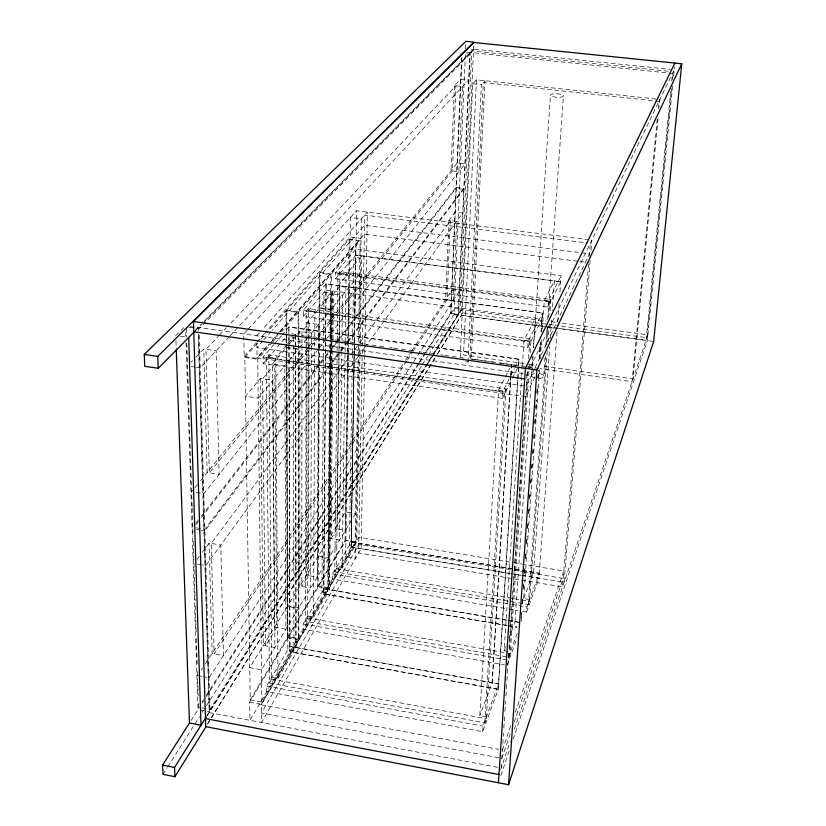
<?xml version="1.0" encoding="UTF-8"?>
<svg xmlns="http://www.w3.org/2000/svg" width="826" height="826" viewBox="0 0 826 826"><rect width="100%" height="100%" fill="white"/><g stroke="black" fill="none" stroke-linecap="round" stroke-linejoin="round"><path stroke-width="0.62" stroke-dasharray="4.13 3.1" d="M507.247 620.202L323.833 588.69L303.101 623.96L303.101 629.195L504.49 664.899M325.94 289.998L542.042 319.012L527.773 347.519L303.421 316.441L303.421 310.132L326.084 283.772L542.476 312.796L541.164 331.876M529.383 364.369L510.272 653.603L508.94 657.238L305.63 621.4L306.188 311.103L308.387 308.532L531.046 339.135L530.024 354.54M306.952 347.292L306.487 575.299L317.267 577.126L318.485 348.933M306.962 346.001L307.004 322.811L319.187 308.294L330.565 309.853L307.551 337.927M305.63 621.4L307.633 617.982L308.284 349.79M308.284 348.5L308.305 339.476M308.315 338.185L308.387 308.532M309.048 347.591L308.449 575.629L301.789 586.512L301.944 331.701L309.11 323.111L309.079 335.996M309.058 346.3L309.079 337.287M307.633 616.248L313.57 617.29L314.706 351.504M314.737 346.342L314.758 341.19M314.778 336.027L314.882 311.516L330.317 293.158L323.978 292.301L321.933 591.912L327.736 592.913L329.791 353.621M318.495 347.643L318.537 338.619M318.547 337.328L318.619 324.432L307.004 322.811M330.183 353.683L328.139 588.442L298.847 638.663L287.851 636.701L317.659 586.646L319.383 273.158L330.875 274.686L330.317 338.216M318.134 585.851L345.061 540.627L355.066 542.279L328.603 587.647L318.134 585.851L319.466 348.871M319.476 347.581L319.528 338.567M319.528 337.287L319.899 272.57L349.191 239.437L360.126 240.841L355.056 545.914L342.253 567.927L336.595 566.966M326.084 283.772L323.792 593.801L506.823 625.365M329.842 348.479L329.884 343.327M329.925 338.185L330.317 293.158M330.235 348.52L330.276 343.368M328.603 587.647L330.792 340.157M330.803 338.866L331.381 274.098L360.126 240.841M330.916 342.697L329.182 538.366L339.558 540.09L341.83 351.979M330.927 341.406L331.35 293.777L342.511 295.285L341.964 340.384M332.847 350.709L331.061 538.686L337.08 528.857L339.063 352.144M332.857 349.419L332.94 340.405M332.95 339.114L333.384 294.056L339.806 286.364L339.197 340.539M522.755 611.416L526.565 612.056L526.926 606.945L539.347 573.203L351.226 542.073L332.506 573.925L332.455 578.974L507.536 608.814M335.459 278.816L355.707 255.048L560.72 281.718L547.989 307.148L335.459 278.816L335.521 272.786L355.8 249.204L354.302 345.144M547.277 350.905L529.518 601.266L528.32 604.529L334.767 571.726L337.132 351.267M337.111 350.575L337.235 340.952M337.225 340.26L337.958 273.912L339.92 271.62L550.921 299.549L549.868 314.427M334.767 571.726L336.574 568.649L339.92 271.62M339.083 350.854L339.187 341.83M341.84 350.689L341.954 341.675M342.253 567.927L345.051 352.95M345.061 351.659L345.185 342.656M345.196 341.365L346.063 274.428L359.878 258.001L353.858 257.216L352.568 342.387M345.061 540.627L349.191 239.437M347.932 353.053L345.485 530.24L335.211 528.557M347.952 351.773L348.076 342.78M348.087 341.499L348.83 287.572L337.803 286.095L348.737 273.055L359.558 274.49L331.071 309.244L319.693 307.685L331.35 293.777M348.479 355.428L345.671 556.579L355.614 558.242L359.021 357.689M348.5 354.137L348.624 345.113M348.644 343.822L350.41 217.455L361.385 218.838L359.289 342.253M352.392 354.003L349.512 544.995L355.056 545.914M352.413 352.712L352.547 343.678M354.034 356.853L351.071 547.153L509.735 573.502M354.055 355.562L355.707 249.307L561.164 275.77L559.822 293.385M364.72 355.242L361.117 548.64L261.532 722.513L261.315 704.392L355.892 542.062L345.898 540.41L249.679 702.214L249.968 720.313L351.153 546.998L354.117 356.729M354.137 355.438L354.282 346.435M351.267 547.008L354.292 353.765M354.313 352.485L354.447 343.461M354.468 342.181L356.522 210.775L589.299 239.788M359.114 352.537L359.196 347.395M359.991 354.984L356.749 542.992M359.93 353.817L360.177 344.679M360.198 343.389L361.612 255.936M364.741 353.951L364.906 344.927M364.937 343.637L367.384 212.127L262.792 329.058M448.931 220.387L445.668 299.58L453.257 300.602L456.695 221.358L448.931 220.387L455.023 212.189L462.684 213.139L364.916 347.292M454.476 85.636L450.975 170.765L458.853 171.694L462.539 86.503L454.476 85.636L460.712 79.089L468.672 79.936L238.807 326.446M425.7 352.113L450.707 313.002L456.045 188.349L463.758 189.278L458.151 314.014L427.31 363.172M337.834 339.982L456.086 187.326L461.651 57.304M461.899 57.242L450.913 313.57L458.358 314.582M428.467 354.984L453.98 314.675L465.389 53.773M465.616 48.631L465.936 41.3M347.581 341.293L463.799 188.256L469.818 54.289L464.098 53.7M437.543 354.003L461.352 315.677L473.732 45.781M460.196 357.09L472.782 83.777L476.437 79.792L659.912 99.409L659.179 107.101M476.437 79.792L463.51 354.994L528.661 364.152M467.97 362.077L481.372 84.696L484.955 80.7L471.388 356.099L467.97 362.077L463.427 361.437M486.442 716.865L479.834 715.646L498.594 390.13L504.8 377.988M482.704 731.671L483.024 726.137L498.615 683.825L289.947 646.335L266.602 686.065L266.653 691.527L482.704 731.671L498.274 689.214L517.757 379.908M273.912 344.463L263.133 357.008L263.205 363.667L502.311 398.359L502.714 391.576L514.34 368.541M484.821 722.812L504.449 392.113L506.039 388.943L268.853 354.808L266.344 357.741L269.472 683.03L484.821 722.812L486.338 718.703L506.039 388.943M492.12 682.865L510.788 376.48M510.86 375.19L511.49 364.896M510.86 376.336L492.193 682.679L479.834 715.646M510.943 375.045L511.562 364.751M517.685 380.063L498.202 689.411L289.864 651.838L288.873 336.099M517.757 378.773L518.408 368.468M517.84 378.618L518.48 368.324M518.645 365.742L519.058 359.186L288.966 326.951L282.213 334.809M507.897 651.404L504.159 650.743L521.671 377.523M521.753 376.243L522.321 367.26M522.404 365.98L524.056 340.322L535.403 318.113L533.359 347.818M527.773 347.519L528.196 341.097L542.476 312.796M501.206 767.994L501.465 764.133M501.805 758.991L502.476 748.686M502.817 743.545L503.488 733.24M503.829 728.088L504.583 716.503M504.923 711.362L505.605 701.057M505.935 695.905L506.865 681.749M506.947 680.459L507.876 666.303M507.959 665.013L508.723 653.428M509.064 648.276L509.993 634.12M510.076 632.83L511.005 618.664M511.087 617.383L512.017 603.217M512.099 601.937L514.123 571.034M514.206 569.754L515.135 555.588M515.217 554.298L519.275 492.513M519.358 491.222L520.287 477.056M520.37 475.776L522.393 444.873M522.476 443.593L527.04 374.075M508.94 657.238L528.051 366.352M528.557 358.629L529.662 341.902L531.046 339.135M515.032 621.72L532.047 368.262M532.068 367.116L532.822 356.687M535.021 378.091A6.04 2.602 4 0 1 531.676 375.727L532.966 356.429M533.565 347.426L550.446 95.279M521.454 617.621L521.805 612.469M522.424 603.465L522.868 597.033M523.488 588.029L523.839 582.888M524.551 572.594L524.902 567.441M525.522 558.438L525.966 552.005M526.585 543.002L527.029 536.57M527.649 527.566L528 522.414M528.619 513.411L529.063 506.978M529.683 497.975L530.127 491.542M530.746 482.529L531.19 476.096M531.717 468.383L532.161 461.951M532.78 452.947L533.224 446.515M533.844 437.501L534.288 431.069M534.814 423.356L535.341 415.633M535.878 407.91L536.404 400.197M536.941 392.474L537.385 386.041M537.912 378.329L538.438 370.606M539.244 359.021L540.39 342.305M541.092 332.011L542.414 312.92L325.981 283.886L323.699 593.956L506.761 625.53M521.247 621.307L521.867 612.303M522.486 603.3L522.93 596.868M523.457 589.155L523.901 582.722M524.52 573.709L524.964 567.286M525.584 558.273L526.028 551.851M526.554 544.127L527.091 536.404M527.618 528.692L528.062 522.259M528.681 513.256L529.125 506.823M529.652 499.1L530.189 491.387M530.715 483.664L531.252 475.952M531.779 468.228L532.223 461.796M532.749 454.083L533.193 447.651M533.813 438.647L534.257 432.215M534.876 423.211L535.413 415.488M535.847 409.056L536.466 400.052M536.91 393.62L537.447 385.907M537.974 378.184L538.511 370.471M539.306 358.887L540.452 342.17M529.642 599.562L523.715 598.571L539.595 368.757M540.297 358.494L541.629 339.238M542.341 328.965L544.293 300.716L554.422 280.892L552.253 310.535M547.989 307.148L548.412 301.015L561.164 275.77M543.694 376.057L544.964 358.061M545.779 346.486L547.049 328.48M547.679 319.476L563.435 95.744M528.32 604.529L545.862 356.078M546.688 344.494L547.958 326.466M548.598 317.463L549.682 302.006L550.921 299.549M547.917 341.923L549.187 323.947M533.524 572.408L549.734 346.352M550.23 338.774L551.758 318.113M557.054 331.794L538.924 578.355L522.424 575.619M557.746 321.644L559.119 303.545M588.628 263.845L562.537 586.925L358.649 552.935L364.7 215.132L587.74 243.02M589.237 256.287L590.291 243.34M590.187 260.613L564.086 582.351L511.057 573.564M591.013 250.361L591.85 240.108M657.269 119.233L632.066 381.633L540.101 368.675M658.26 109.001L658.993 101.319L483.355 82.486L469.86 358.773L476.241 359.682M658.064 118.634L633.015 378.814L541.381 365.939M670.702 91.397L646.077 340.24L558.004 328.283M671.714 81.134L672.478 73.442L470.231 52.461L458.43 314.768L546.513 326.724M671.652 88.382L646.934 337.72L556.6 325.496M672.529 79.43L673.293 71.759M672.622 86.1L647.347 340.611L513.266 738.795M673.634 75.868L674.522 66.916M500.928 775.438L509.157 751.01M500.649 769.646L510.169 741.552M514.309 729.337L647.914 334.809L561.153 323.09M510.138 734.046L501.847 758.371L261.419 713.024L358.804 544.499L523.87 571.84M514.288 721.883L563.229 578.355L525.14 572.046M502.384 750.07L511.16 724.485M515.341 712.301L563.828 570.983L525.646 564.695M517.283 633.129L507.37 660.036L303.101 623.96M507.03 665.343L517.2 637.6M526.565 612.056L538.986 578.2M504.159 650.743L505.915 646.077M508.971 637.899L515.104 621.555M523.715 598.571L533.575 572.253M534.897 376.811L525.563 396.614L257.062 357.813L268.884 344.174M534.556 368.809L526.245 386.248L256.938 347.674L262.864 340.931M535.114 367.653L589.444 253.747L364.514 225.343L272.177 330.338M526.389 375.417L529.745 368.468M530.313 367.312L674.233 69.807M502.311 398.359L511.996 379.02M512.409 378.205L517.448 368.128M514.918 367.394L519.058 359.186M505.367 376.883L509.879 368.055M271.713 677.361L277.99 678.518L293.942 651.064L293.385 344.814M313.57 617.29L327.736 592.913M257.464 343.182L244.847 357.451L250.247 699.849L261.873 702.028L298.331 639.541L298.196 345.536M269.472 683.03L271.733 679.178L268.853 354.808M250.247 699.849L287.324 637.579L286.188 343.822M207.749 723.38L210.475 719.002M211.157 717.908L436.892 354.746M437.574 353.652L461.373 315.356L554.36 327.984M207.563 724.144L210.971 718.672M211.652 717.577L436.861 355.097M207.347 715.574L427.383 364.318M428.075 363.233L432.865 355.572M433.547 354.478L461.631 309.657L545.841 321.025M198.467 703.494L198.591 707.304L210 709.462L426.619 364.266M206.83 715.925L426.01 366.197M426.701 365.102L431.492 357.441M432.184 356.357L461.651 309.337L454.259 308.335L425.782 352.929M162.99 774.344L167.131 767.808M167.823 766.724L199.541 716.617M202.298 712.26L203.671 710.081M206.438 705.724L421.57 365.877M422.262 364.782L427.775 356.068M202.06 701.873L203.454 699.694M206.232 695.358L418.761 362.975M419.453 361.881L425.008 353.198M191.054 720.52L199.386 707.469M202.163 703.112L203.557 700.944M206.335 696.586L418.844 363.801M419.536 362.717L425.091 354.013M406.702 361.117L214.192 653.862L211.219 543.436L349.945 356.13M407.414 360.033L412.36 352.506M413.072 351.422L447.042 299.766L450.335 220.563L358.37 344.741M201.11 670.196L202.535 668.048M205.375 663.743L404.823 361.478M405.535 360.394L411.214 351.793M411.926 350.72L451.667 290.473L459.163 291.475L209.092 677.712L203.33 676.649M357.834 357.008L205.87 565.521L202.287 564.912M358.081 356.656L364.669 347.622M350.709 355.097L357.606 345.784M196.97 559.398L199.252 556.332M202.277 552.253L209.102 543.074L220.79 545.046L223.443 655.555L212.137 653.49L209.102 543.074M196.392 527.855L204.827 529.26L337.442 354.653M340.56 350.544L346.796 342.325M210 709.462L204.879 530.767L340.147 352.33M340.921 351.308L347.147 343.11M347.922 342.078L463.758 189.278M195.927 523.178L198.292 520.122M201.441 516.054L329.946 350.162M330.73 349.15L337.039 341.004M195.969 524.675L198.333 521.619M201.492 517.541L328.366 353.456M329.161 352.444L335.459 344.287M336.254 343.265L456.045 188.349M318.33 349.13L203.816 493.731L195.277 492.348M318.991 348.293L325.537 340.023M326.342 339.011L464.893 164.064L457.119 163.156L316.275 337.473M307.85 350.492L209.329 472.875L206.004 349.305L218.415 336.213M311.082 346.476L317.545 338.454M318.351 337.452L452.4 170.93L455.942 85.79L227.274 326.869M191.622 491.759L194.048 488.744M194.864 487.743L197.29 484.738M200.532 480.732L308.181 347.488M308.996 346.486L315.47 338.474M306.911 338.712L298.754 348.655L286.767 346.951L287.851 636.701M260.335 378.473L263.38 645.457L274.893 647.532L272.807 380.311L260.335 378.473L245.456 396.222L258.208 398.122L298.196 349.336L286.199 347.632L272.539 363.915L274.604 627.182L285.93 629.185L284.794 365.691L272.539 363.915M289.214 344.029L296.544 335.284M297.36 334.313L299.807 331.402L311.547 333.054L310.7 588.04L299.807 586.171L299.807 349.419M277.99 678.518L275.781 358.009L286.973 344.7M287.778 343.75L293.375 337.091L290.009 336.616M295.687 334.334L295.956 647.615L295.708 345.929M263.205 363.667L286.643 336.141L286.663 342.573M303.421 316.441L326.043 289.874M274.748 343.492L281.387 335.779M261.873 702.028L257.733 359.31L272.053 342.738M272.9 341.768L277.959 335.914M281.325 332.011L298.176 312.517L286.054 310.844L266.715 332.713M298.847 638.663L298.744 311.856L330.875 274.686M272.27 340.271L279.023 332.475M279.869 331.505L364.359 234.047L578.53 261.326M247.263 330.142L243.794 333.921L244.155 356.512L257.062 358.381L269.648 343.853M270.484 342.893L361.055 238.332L350.141 236.938L265.518 332.403M263.711 339.971L271.331 331.298M260.82 339.372L265.869 333.673M286.715 333.002L286.632 310.184L319.383 273.158M244.155 356.512L256.122 343.017M256.979 342.047L264.671 333.374M259.364 332.888L256.783 335.769L256.814 338.278M248.13 329.192L356.522 210.775M229.329 336.605L200.202 367.849L196.412 367.291M230.031 335.852L238.136 327.168M219.303 335.284L226.396 327.808M190.971 362.407L192.675 360.621M196.082 357.038L203.764 348.975L216.133 350.761L219.096 474.434L207.161 472.524L203.764 348.975M469.818 54.289L199.076 328.748L195.597 328.252M195.494 330.039L201.017 324.453M204.641 320.798L473.577 49.085L670.402 69.415M195.401 330.72L201.74 324.308M202.649 323.389L473.556 49.457L470.159 49.106M175.762 335.614L184.632 326.838M668.162 71.222L471.78 50.902L459.917 312.393L555.33 325.32M466.7 52.565L470.128 52.926M472.782 83.777L481.372 84.696M456.086 187.326L463.799 188.256M579.8 261.491L588.731 262.627M355.614 255.151L560.668 281.831M335.521 272.786L548.412 301.015M339.899 273.613L346.063 274.428M544.293 300.716L550.777 301.583M337.958 273.912L549.682 302.006M319.899 272.57L331.381 274.098M550.952 321.717L559.883 322.925M450.707 313.002L458.151 314.014M547.783 326.9L556.724 328.108M555.63 328.159L653.665 341.468M453.98 314.675L461.352 315.677M308.377 310.617L314.882 311.516M524.056 340.322L530.901 341.262M303.421 310.132L528.196 341.097M306.188 311.103L529.662 341.902M286.632 310.184L298.744 311.856M529.931 364.328L536.291 365.226M477.521 359.857L490.293 361.654M491.563 361.84L497.954 362.738M499.234 362.913L519.668 365.794M520.948 365.98L538.82 368.499M291.537 333.745L296.637 334.468M301.748 335.18L304.298 335.542M309.399 336.265L311.949 336.626M313.23 336.801L319.61 337.7M320.88 337.886L325.991 338.598M331.092 339.321L333.642 339.682M334.922 339.858L341.293 340.756M342.573 340.942L348.954 341.84M350.224 342.016L355.335 342.738M360.435 343.451L362.986 343.812M364.266 343.998L370.647 344.896M371.917 345.072L378.298 345.97M379.578 346.146L384.679 346.868M389.779 347.591L392.329 347.952M393.61 348.128L399.99 349.026M401.26 349.202L407.641 350.1M408.922 350.286L414.022 351.009M419.123 351.721L421.683 352.082M422.953 352.258L429.334 353.156M430.614 353.342L435.715 354.065M440.816 354.777L443.366 355.139M444.646 355.314L451.027 356.212M452.297 356.398L458.678 357.297M459.958 357.472L465.059 358.195M470.159 358.918L472.72 359.269M473.99 359.455L480.371 360.353M481.651 360.528L488.021 361.427M489.302 361.612L494.402 362.325M499.513 363.048L502.063 363.409M503.333 363.585L509.714 364.483M510.995 364.669L518.573 365.887L518.986 359.331L288.852 327.086L288.873 333.528L288.966 326.951M523.209 373.528L198.064 327.447L198.137 330.018M190.176 326.611L198.323 327.767L198.395 330.348M188.627 327.261L194.43 328.087M180.471 336.296L186.366 337.132M268.873 357.008L275.781 358.009M498.594 390.13L505.904 391.183M263.133 357.008L502.714 391.576M266.344 357.741L504.449 392.113M244.847 357.451L257.733 359.31M191.353 366.548L195.142 367.105M524.376 564.478L358.938 537.23L261.315 704.846L498.605 749.358M351.143 542.217L539.295 573.358M351.153 546.998L509.797 573.347M511.005 573.719L521.154 575.402M196.433 529.363L200.057 529.962M201.255 530.168L204.879 530.767M336.574 568.649L529.518 601.266M332.506 573.925L510.406 604.136M511.676 604.353L526.926 606.945M508.806 609.03L517.685 610.548M197.517 564.086L201.1 564.705M317.659 586.646L328.139 588.442M508.506 620.419L518.738 622.174M323.74 588.855L507.185 620.378M508.444 620.594L521.092 622.763M508.093 625.581L516.993 627.12M508.031 625.747L516.931 627.285M307.633 617.982L505.213 652.716M506.472 652.932L510.272 653.603M287.324 637.579L298.331 639.541M289.843 646.51L498.543 684.021M293.942 651.064L287.82 649.959L286.674 343.853M498.274 689.214L289.967 651.652L289.028 347.55M271.733 679.178L486.338 718.703M266.602 686.065L483.024 726.137M197.569 675.575L202.174 676.432M249.679 702.214L261.315 704.392M200.284 710.071L209.422 711.805L198.436 331.639M497.417 767.282L209.226 712.58L198.292 335.17M175.948 340.766L176.217 348.489M186.335 328.19L186.624 337.018M186.831 343.317L191.002 472.503M191.043 473.794L192.117 506.968M192.159 508.238L192.768 527.246M192.819 528.754L193.067 536.466M193.232 541.619L194.11 568.629M194.151 569.919L195.153 600.843M195.318 605.995L196.185 633.057M196.361 638.209L197.187 663.98M197.435 671.714L198.219 695.884M185.736 332.393L185.86 336.254M186.067 342.697L198.003 709.637M199.262 335.057L204.827 529.26M256.876 343.306L257.062 358.381M286.725 334.272L286.756 343.141M286.054 310.844L286.178 342.553M288.997 335.965L289.028 346.27M298.176 312.517L298.186 334.107M298.186 335.377L298.196 344.266M295.687 335.624L295.698 344.638M293.375 337.091L293.385 343.523M299.807 331.402L299.807 333.972M299.807 339.125L299.807 344.266M538.851 373.414A6.04 2.602 4 0 1 543.704 376.408A6.04 2.602 4 0 1 538.087 378.525M531.676 375.727A6.04 2.602 4 0 1 534.339 373.548M332.248 290.855L329.522 589.847L332.248 290.855M298.32 608.617L261.491 669.803L249.741 667.645L287.211 606.676L298.32 608.617M328.397 558.624L298.836 607.75L287.737 605.809L317.824 556.848L328.397 558.624M355.552 513.514L328.872 557.849L318.299 556.074L345.454 511.883L355.552 513.514M276.669 627.543L265.466 645.829L262.596 378.814L274.769 364.235L276.669 627.543M552.728 96.632A6.525 1.776 3.5 0 0 563.353 96.198A6.525 1.776 3.5 0 0 554.742 93.72A6.525 1.776 3.5 0 0 552.728 96.632"/><path stroke-width="1.24" d="M498.46 782.769L525.398 368.334L674.904 63.075M508.558 784.7L536.89 369.955L681.749 63.778L473.876 42.487L193.47 321.5L205.715 726.663L508.558 784.7L653.665 341.468L681.749 63.778M189.66 722.688L162.577 765.103L162.99 774.344L174.905 776.708L206.211 726.333M174.905 776.708L174.534 767.468L206.19 716.958M158.251 368.282L157.766 356.409L473.897 42.116L465.936 41.3L144.251 354.426L144.777 366.3L158.251 368.282L194.833 331.298M193.47 321.5L536.89 369.955M193.78 331.773L524.706 378.897M144.251 354.426L157.766 356.409M205.468 718.579L498.997 774.53M162.577 765.103L174.534 767.468M176.268 349.77L189.474 722.987L201.017 725.197L188.72 337.473"/></g></svg>
